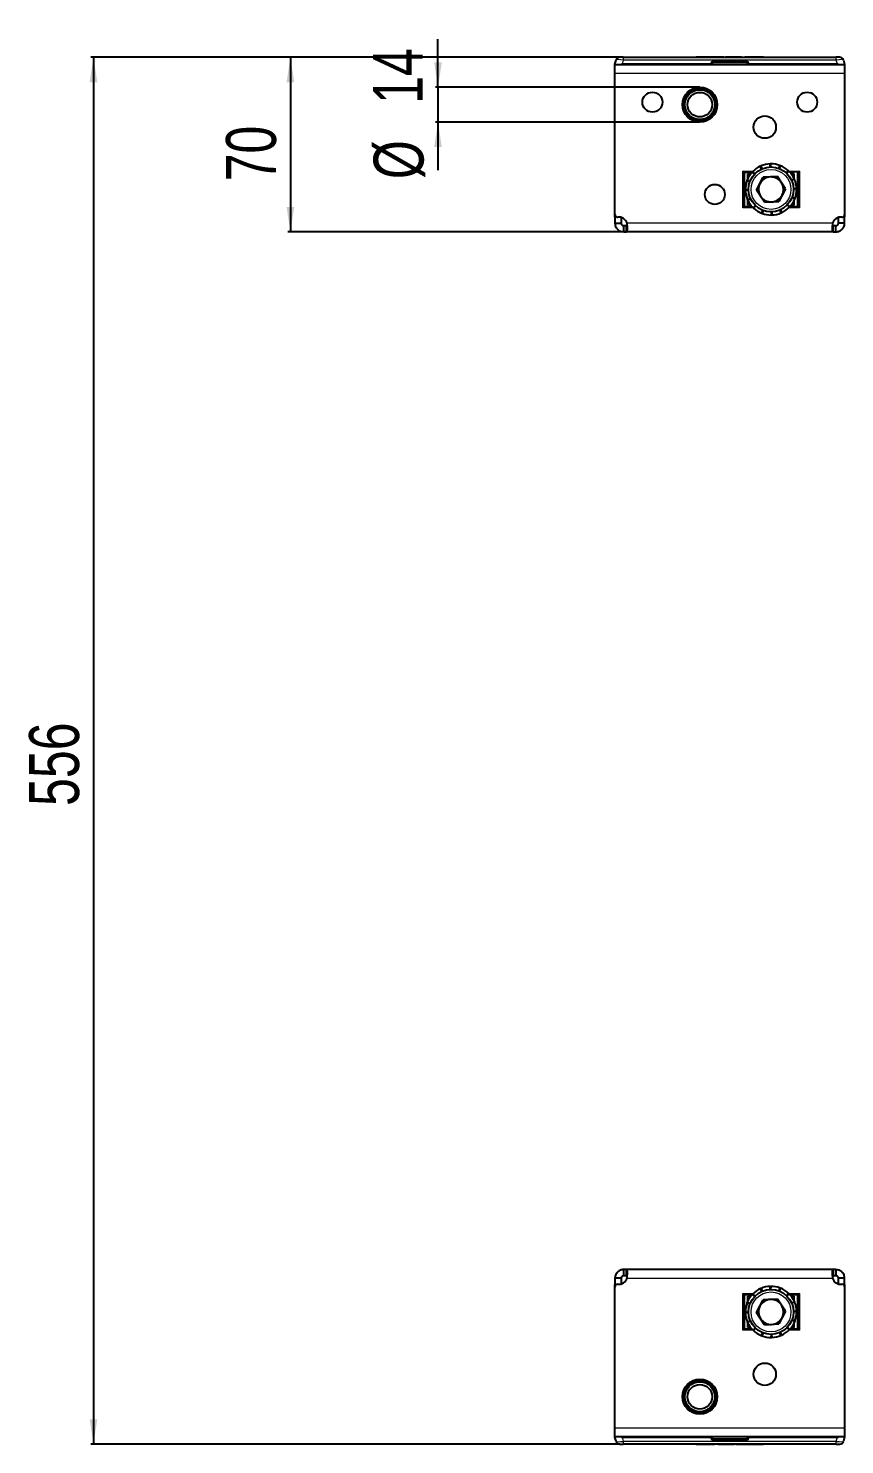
# Model space of a CAD drawing. Header units: millimetres. Extents: x -438 to 2305, y -670 to 586.
# Drawn here: x -438 to -111, y -670 to -102 of the extents above; entities that cross this region are included whole.
import ezdxf

# ---------------------------------------------------------------- set-up
doc = ezdxf.new("R2010")
doc.units = ezdxf.units.MM
doc.layers.add('FORMAT', color=7, linetype='Continuous')
doc.styles.add('SLDTEXTSTYLE0', font='TXT', dxfattribs={"width": 0.75})
doc.dimstyles.new('SLDDIMSTYLE0', dxfattribs={"dimtxt": 20, "dimasz": 10, "dimexe": 0, "dimexo": 0.0625, "dimgap": 5, "dimtad": 2, "dimdec": 1, "dimrnd": 1e-09, "dimzin": 12, "dimdsep": 46, "dimtxsty": 'SLDTEXTSTYLE0', "dimsah": 1, "dimcen": 0.09, "dimadec": 0, "dimazin": 3, "dimtfac": 1, "dimtofl": 0, "dimtmove": 0, "dimatfit": 3, "dimfxl": 0, "dimfrac": 2, "dimtolj": 1, "dimtzin": 12, "dimarcsym": 0})
doc.dimstyles.new('SLDDIMSTYLE1', dxfattribs={"dimtxt": 20, "dimasz": 10, "dimexe": 0, "dimexo": 0.0625, "dimgap": 5, "dimtad": 2, "dimdec": 1, "dimrnd": 1e-09, "dimzin": 12, "dimdsep": 46, "dimtxsty": 'SLDTEXTSTYLE0', "dimsah": 1, "dimcen": 0.09, "dimadec": 0, "dimazin": 3, "dimtfac": 1, "dimtmove": 0, "dimatfit": 0, "dimfxl": 0, "dimfrac": 2, "dimtolj": 1, "dimtzin": 12, "dimarcsym": 0})

# ---------------------------------------------------------------- blocks, each defined once
blk = doc.blocks.new('_D_6')
at = {"layer": 'FORMAT'}
for p, q in [((-201.53, -113.3), (-334.43, -113.3)), ((-333.43, -113.3), (-333.43, -183.3)), ((-198.84, -183.3), (-334.43, -183.3))]:
    blk.add_line(p, q, dxfattribs=at)
for points in [[(-333.43, -113.3), (-334.97, -123.3), (-331.89, -123.3)], [(-333.43, -183.3), (-331.89, -173.3), (-334.97, -173.3)]]:
    blk.add_solid(points, dxfattribs=at)
at = {"layer": 'FORMAT', "insert": (-359.21, -163.07), "char_height": 20, "attachment_point": 1, "rotation": 90, "style": 'SLDTEXTSTYLE0'}
blk.add_mtext('70', dxfattribs=at)
blk = doc.blocks.new('_D_7')
at = {"layer": 'FORMAT'}
for p, q in [((-201.53, -113.3), (-413.31, -113.3)), ((-412.31, -113.3), (-412.31, -669.3)), ((-201.53, -669.3), (-413.31, -669.3))]:
    blk.add_line(p, q, dxfattribs=at)
for points in [[(-412.31, -113.3), (-413.85, -123.3), (-410.77, -123.3)], [(-412.31, -669.3), (-410.77, -659.3), (-413.85, -659.3)]]:
    blk.add_solid(points, dxfattribs=at)
at = {"layer": 'FORMAT', "insert": (-438.09, -413.46), "char_height": 20, "attachment_point": 1, "rotation": 90, "style": 'SLDTEXTSTYLE0'}
blk.add_mtext('556', dxfattribs=at)
blk = doc.blocks.new('_D_8')
at = {"layer": 'FORMAT'}
for p, q in [((-274.31, -125.3), (-274.31, -106.07)), ((-169.43, -125.3), (-275.31, -125.3)), ((-274.31, -125.3), (-274.31, -139.3)), ((-169.43, -139.3), (-275.31, -139.3)), ((-274.31, -139.3), (-274.31, -158.53))]:
    blk.add_line(p, q, dxfattribs=at)
for points in [[(-274.31, -125.3), (-272.77, -115.3), (-275.85, -115.3)], [(-274.31, -139.3), (-275.85, -149.3), (-272.77, -149.3)]]:
    blk.add_solid(points, dxfattribs=at)
at = {"layer": 'FORMAT', "char_height": 20, "attachment_point": 1, "rotation": 90, "style": 'SLDTEXTSTYLE0'}
for s, insert in [('14', (-300.39, -131.99)), ('%%c', (-300.09, -162.16))]:
    blk.add_mtext(s, dxfattribs=dict(at, insert=insert))

msp = doc.modelspace()

# ---------------------------------------------------------------- linework, layer by layer
at = {"color": 7, "linetype": 'Continuous', "lineweight": 25}
for p, q in [((-200.07, -113.3), (-201.52, -113.3)), ((-200.07, -113.3), (-114.77, -113.3)), ((-170.85, -113.1), (-170.85, -113.3)), ((-165.19, -113.1), (-165.13, -113.1)), ((-165.13, -113.1), (-165.13, -113.3)), ((-165.13, -113.1), (-164, -113.1)), ((-164, -113.1), (-164, -113.3)), ((-164, -113.1), (-161.34, -113.1)), ((-161.34, -113.1), (-161.34, -113.3)), ((-161.34, -113.1), (-159.85, -113.1)), ((-159.85, -113.1), (-159.85, -113.3)), ((-159.04, -113.07), (-159.04, -113.3)), ((-155.57, -113.1), (-152.74, -113.1)), ((-152.74, -113.1), (-152.74, -113.3)), ((-151.6, -113.1), (-151.6, -113.3)), ((-151.34, -113.1), (-151.34, -113.3)), ((-150.11, -113.1), (-150.11, -113.3)), ((-149.67, -113.1), (-144.43, -113.1)), ((-143.99, -113.1), (-143.99, -113.3)), ((-113.32, -113.3), (-114.77, -113.3)), ((-203.42, -116.1), (-202.97, -114.41)), ((-203.42, -116.3), (-203.42, -116.1)), ((-203.42, -119.8), (-203.42, -116.3)), ((-111.42, -116.3), (-203.42, -116.3)), ((-164.92, -116.1), (-200.52, -116.1)), ((-164.92, -115.6), (-164.92, -116.1)), ((-164.92, -116.3), (-164.92, -116.1)), ((-150.42, -115.1), (-164.42, -115.1)), ((-149.92, -116.1), (-149.92, -115.6)), ((-114.32, -116.1), (-149.92, -116.1)), ((-149.92, -116.3), (-149.92, -116.1)), ((-111.87, -114.41), (-111.42, -116.1)), ((-111.42, -116.1), (-111.42, -116.3)), ((-111.42, -116.3), (-111.42, -119.8)), ((-203.42, -176.4), (-203.42, -119.8)), ((-111.42, -119.8), (-111.42, -176.4)), ((-151.92, -159.3), (-152.27, -158.95)), ((-144.68, -158.12), (-145.2, -156.98)), ((-144.97, -156.88), (-144.57, -158.07)), ((-141.26, -157.3), (-141.31, -156.05)), ((-141.06, -156.05), (-141.14, -157.3)), ((-137.8, -157.86), (-137.36, -156.68)), ((-137.13, -156.77), (-137.68, -157.9)), ((-134.8, -159.69), (-133.96, -158.78)), ((-133.77, -158.95), (-134.71, -159.78)), ((-129.57, -158.95), (-129.92, -159.3)), ((-151.92, -159.3), (-151.92, -173.3)), ((-148.41, -159.3), (-151.92, -159.3)), ((-151.57, -159.65), (-151.92, -159.3)), ((-149.36, -163.17), (-150.53, -162.74)), ((-150.44, -162.5), (-149.32, -163.05)), ((-150.17, -161.88), (-150.17, -160)), ((-149.01, -160), (-150.17, -160)), ((-147.52, -160.18), (-148.44, -159.33)), ((-148.27, -159.15), (-147.44, -160.09)), ((-147.92, -159.55), (-147.92, -159.81)), ((-146.69, -166.58), (-144.05, -161.44)), ((-138.28, -161.16), (-144.05, -161.44)), ((-135.15, -166.02), (-138.28, -161.16)), ((-129.92, -159.3), (-133.43, -159.3)), ((-131.67, -160), (-132.84, -160)), ((-132.74, -162.54), (-131.61, -162.02)), ((-131.51, -162.24), (-132.69, -162.65)), ((-131.67, -161.88), (-131.67, -160)), ((-129.92, -159.3), (-129.92, -173.3)), ((-151.17, -166.44), (-149.92, -166.51)), ((-149.92, -166.64), (-151.16, -166.69)), ((-150.34, -170.35), (-149.15, -169.94)), ((-149.1, -170.06), (-150.24, -170.58)), ((-143.56, -171.43), (-146.69, -166.58)), ((-135.15, -166.02), (-137.8, -171.15)), ((-131.4, -170.09), (-132.53, -169.54)), ((-132.48, -169.42), (-131.31, -169.86)), ((-131.93, -165.95), (-130.68, -165.91)), ((-130.67, -166.16), (-131.92, -166.08)), ((-151.92, -173.3), (-152.27, -173.65)), ((-151.57, -172.95), (-151.92, -173.3)), ((-151.92, -173.3), (-148.41, -173.3)), ((-150.17, -172.6), (-150.17, -170.71)), ((-150.17, -172.6), (-149.01, -172.6)), ((-148.07, -173.64), (-147.13, -172.81)), ((-147.04, -172.9), (-147.89, -173.82)), ((-144.71, -175.82), (-144.16, -174.69)), ((-144.05, -174.74), (-144.48, -175.91)), ((-143.56, -171.43), (-137.8, -171.15)), ((-140.78, -176.55), (-140.7, -175.29)), ((-140.58, -175.29), (-140.53, -176.54)), ((-136.87, -175.71), (-137.28, -174.53)), ((-137.16, -174.47), (-136.64, -175.61)), ((-133.57, -173.44), (-134.41, -172.51)), ((-134.32, -172.41), (-133.4, -173.26)), ((-129.92, -173.3), (-133.43, -173.3)), ((-132.84, -172.6), (-131.67, -172.6)), ((-131.67, -172.6), (-131.67, -170.71)), ((-129.92, -173.3), (-130.27, -172.95)), ((-129.57, -173.65), (-129.92, -173.3)), ((-203.42, -177.29), (-203.42, -176.4)), ((-203.42, -177.29), (-203.42, -179.8)), ((-203.42, -179.8), (-200.92, -179.8)), ((-200.92, -177.51), (-200.92, -179.8)), ((-199.92, -183.3), (-199.92, -180.8)), ((-199.92, -180.8), (-198.83, -180.8)), ((-198.83, -183.3), (-198.83, -180.8)), ((-116.01, -183.3), (-116.01, -180.8)), ((-116.01, -180.8), (-114.92, -180.8)), ((-114.92, -183.3), (-114.92, -180.8)), ((-113.92, -179.8), (-113.92, -177.51)), ((-111.42, -179.8), (-113.92, -179.8)), ((-111.42, -176.4), (-111.42, -177.29)), ((-111.42, -179.8), (-111.42, -177.29)), ((-199.92, -183.3), (-198.83, -183.3)), ((-116.01, -183.3), (-198.83, -183.3)), ((-116.01, -183.3), (-114.92, -183.3)), ((-199.92, -601.8), (-199.92, -599.3)), ((-198.83, -599.3), (-199.92, -599.3)), ((-198.83, -601.8), (-199.92, -601.8)), ((-198.83, -601.8), (-198.83, -599.3)), ((-116.01, -599.3), (-198.83, -599.3)), ((-116.01, -599.3), (-116.01, -601.8)), ((-114.92, -599.3), (-116.01, -599.3)), ((-114.92, -601.8), (-116.01, -601.8)), ((-114.92, -599.3), (-114.92, -601.8)), ((-200.92, -602.8), (-203.42, -602.8)), ((-203.42, -602.8), (-203.42, -605.3)), ((-203.42, -606.2), (-203.42, -605.3)), ((-203.42, -662.8), (-203.42, -606.2)), ((-200.92, -602.8), (-200.92, -605.08)), ((-144.61, -608.09), (-145.12, -606.95)), ((-144.89, -606.85), (-144.49, -608.04)), ((-141.19, -607.3), (-141.22, -606.05)), ((-140.97, -606.05), (-141.06, -607.3)), ((-137.72, -607.88), (-137.28, -606.72)), ((-137.05, -606.81), (-137.61, -607.93)), ((-111.42, -602.8), (-113.92, -602.8)), ((-113.92, -605.08), (-113.92, -602.8)), ((-111.42, -605.3), (-111.42, -602.8)), ((-111.42, -605.3), (-111.42, -606.2)), ((-111.42, -606.2), (-111.42, -662.8)), ((-151.92, -609.3), (-152.27, -608.95)), ((-151.92, -609.3), (-151.92, -623.3)), ((-148.41, -609.3), (-151.92, -609.3)), ((-151.57, -609.65), (-151.92, -609.3)), ((-149.33, -613.1), (-150.5, -612.65)), ((-150.41, -612.42), (-149.29, -612.98)), ((-150.17, -611.88), (-150.17, -610)), ((-149.01, -610), (-150.17, -610)), ((-147.47, -610.12), (-148.38, -609.27)), ((-148.27, -609.3), (-148.35, -609.3)), ((-148.21, -609.09), (-147.38, -610.03)), ((-147.92, -609.55), (-147.92, -609.7)), ((-147.34, -609.99), (-147.92, -609.65)), ((-147.35, -610), (-147.6, -610)), ((-146.69, -616.6), (-144.07, -611.46)), ((-138.3, -611.15), (-144.07, -611.46)), ((-135.16, -615.99), (-138.3, -611.15)), ((-134.75, -609.75), (-133.89, -608.84)), ((-133.71, -609.01), (-134.66, -609.83)), ((-133.43, -609.3), (-129.92, -609.3)), ((-131.67, -610), (-132.84, -610)), ((-132.71, -612.61), (-131.57, -612.1)), ((-131.47, -612.33), (-132.66, -612.72)), ((-131.67, -611.88), (-131.67, -610)), ((-129.92, -609.3), (-130.27, -609.65)), ((-129.57, -608.95), (-129.92, -609.3)), ((-129.92, -609.3), (-129.92, -623.3)), ((-151.17, -616.35), (-149.92, -616.44)), ((-149.92, -616.56), (-151.17, -616.6)), ((-143.54, -621.44), (-146.69, -616.6)), ((-135.16, -615.99), (-137.78, -621.14)), ((-131.93, -616.03), (-130.68, -615.99)), ((-130.67, -616.24), (-131.92, -616.16)), ((-151.92, -623.3), (-152.27, -623.65)), ((-151.57, -622.95), (-151.92, -623.3)), ((-151.92, -623.3), (-148.41, -623.3)), ((-150.37, -620.27), (-149.18, -619.87)), ((-149.13, -619.98), (-150.27, -620.5)), ((-150.17, -622.6), (-150.17, -620.71)), ((-150.17, -622.6), (-149.01, -622.6)), ((-148.13, -623.58), (-147.19, -622.76)), ((-147.1, -622.85), (-147.95, -623.75)), ((-143.54, -621.44), (-137.78, -621.14)), ((-136.95, -625.75), (-137.35, -624.56)), ((-137.23, -624.51), (-136.72, -625.65)), ((-134.5, -622.61), (-133.92, -622.94)), ((-134.49, -622.6), (-134.24, -622.6)), ((-133.64, -623.51), (-134.46, -622.56)), ((-134.37, -622.47), (-133.46, -623.33)), ((-133.92, -623.05), (-133.92, -622.9)), ((-133.5, -623.3), (-133.57, -623.3)), ((-129.92, -623.3), (-133.43, -623.3)), ((-132.84, -622.6), (-131.67, -622.6)), ((-131.43, -620.17), (-132.55, -619.61)), ((-132.51, -619.49), (-131.34, -619.94)), ((-131.67, -622.6), (-131.67, -620.71)), ((-129.92, -623.3), (-130.27, -622.95)), ((-129.57, -623.65), (-129.92, -623.3)), ((-144.8, -625.79), (-144.24, -624.66)), ((-144.12, -624.71), (-144.56, -625.88)), ((-140.87, -626.55), (-140.78, -625.3)), ((-140.66, -625.29), (-140.62, -626.54)), ((-203.42, -666.3), (-203.42, -662.8)), ((-111.42, -662.8), (-111.42, -666.3)), ((-203.42, -666.5), (-203.42, -666.3)), ((-203.42, -666.3), (-111.42, -666.3)), ((-202.97, -668.18), (-203.42, -666.5)), ((-201.52, -669.3), (-200.07, -669.3)), ((-200.52, -666.5), (-164.92, -666.5)), ((-114.77, -669.3), (-200.07, -669.3)), ((-170.85, -669.5), (-170.85, -669.3)), ((-165.17, -669.5), (-170.41, -669.5)), ((-164.92, -666.3), (-164.92, -666.5)), ((-164.92, -666.5), (-164.92, -667)), ((-164.74, -669.5), (-164.74, -669.3)), ((-164.42, -667.5), (-150.42, -667.5)), ((-163.5, -669.5), (-163.5, -669.3)), ((-163.25, -669.5), (-163.25, -669.3)), ((-162.1, -669.5), (-162.1, -669.3)), ((-159.28, -669.5), (-162.1, -669.5)), ((-155.81, -669.52), (-155.81, -669.3)), ((-155, -669.5), (-155, -669.3)), ((-153.51, -669.5), (-155, -669.5)), ((-153.51, -669.5), (-153.51, -669.3)), ((-150.84, -669.5), (-153.51, -669.5)), ((-150.84, -669.5), (-150.84, -669.3)), ((-149.71, -669.5), (-150.84, -669.5)), ((-149.92, -666.3), (-149.92, -666.5)), ((-149.92, -666.5), (-114.32, -666.5)), ((-149.92, -667), (-149.92, -666.5)), ((-149.71, -669.5), (-149.71, -669.3)), ((-149.65, -669.5), (-149.71, -669.5)), ((-143.99, -669.5), (-143.99, -669.3)), ((-114.77, -669.3), (-113.32, -669.3)), ((-111.42, -666.5), (-111.87, -668.18)), ((-111.42, -666.3), (-111.42, -666.5))]:
    msp.add_line(p, q, dxfattribs=at)
at = {"color": 8, "linetype": 'Continuous', "lineweight": 18}
for p, q in [((-200.07, -113.3), (-200.07, -114.41)), ((-168.74, -113.1), (-168.74, -113.3)), ((-157.93, -113.1), (-157.93, -113.3)), ((-155.57, -113.1), (-155.57, -113.3)), ((-149.67, -113.1), (-149.67, -113.3)), ((-144.43, -113.1), (-144.43, -113.3)), ((-114.77, -114.41), (-114.77, -113.3)), ((-200.07, -114.41), (-200.52, -116.1)), ((-114.77, -114.41), (-200.07, -114.41)), ((-164.42, -115.6), (-164.92, -115.6)), ((-164.42, -115.6), (-164.42, -115.1)), ((-164.42, -115.6), (-164.42, -116.3)), ((-150.42, -115.6), (-164.42, -115.6)), ((-150.42, -115.6), (-150.42, -115.1)), ((-150.42, -116.3), (-150.42, -115.6)), ((-150.42, -115.6), (-149.92, -115.6)), ((-114.32, -116.1), (-114.77, -114.41)), ((-111.42, -119.8), (-203.42, -119.8)), ((-152.27, -173.65), (-152.27, -158.95)), ((-152.27, -158.95), (-148.07, -158.95)), ((-134.11, -158.95), (-129.57, -158.95)), ((-129.57, -158.95), (-129.57, -173.65)), ((-148.72, -159.65), (-151.57, -159.65)), ((-151.57, -159.65), (-151.57, -172.95)), ((-130.27, -172.95), (-130.27, -159.3)), ((-147.73, -173.65), (-152.27, -173.65)), ((-151.57, -172.95), (-148.72, -172.95)), ((-129.57, -173.65), (-133.78, -173.65)), ((-133.12, -172.95), (-130.27, -172.95)), ((-202.86, -177.29), (-203.42, -177.29)), ((-116.25, -179.8), (-198.59, -179.8)), ((-111.42, -177.29), (-111.98, -177.29)), ((-203.42, -605.3), (-202.86, -605.3)), ((-198.59, -602.8), (-116.25, -602.8)), ((-111.98, -605.3), (-111.42, -605.3)), ((-152.27, -608.95), (-148.07, -608.95)), ((-152.27, -623.65), (-152.27, -608.95)), ((-148.72, -609.65), (-151.57, -609.65)), ((-151.57, -609.65), (-151.57, -622.95)), ((-133.99, -608.95), (-129.57, -608.95)), ((-130.27, -609.65), (-133.12, -609.65)), ((-130.27, -622.95), (-130.27, -609.65)), ((-129.57, -608.95), (-129.57, -623.65)), ((-147.85, -623.65), (-152.27, -623.65)), ((-151.57, -622.95), (-148.72, -622.95)), ((-129.57, -623.65), (-133.78, -623.65)), ((-133.12, -622.95), (-130.27, -622.95)), ((-203.42, -662.8), (-111.42, -662.8)), ((-200.52, -666.5), (-200.07, -668.18)), ((-200.07, -668.18), (-114.77, -668.18)), ((-200.07, -668.18), (-200.07, -669.3)), ((-170.41, -669.5), (-170.41, -669.3)), ((-165.17, -669.5), (-165.17, -669.3)), ((-164.42, -667), (-164.92, -667)), ((-164.42, -666.3), (-164.42, -667)), ((-164.42, -667), (-164.42, -667.5)), ((-164.42, -667), (-150.42, -667)), ((-159.28, -669.5), (-159.28, -669.3)), ((-156.91, -669.5), (-156.91, -669.3)), ((-150.42, -667), (-150.42, -666.3)), ((-150.42, -667), (-149.92, -667)), ((-150.42, -667), (-150.42, -667.5)), ((-146.1, -669.5), (-146.1, -669.3)), ((-114.77, -668.18), (-114.32, -666.5)), ((-114.77, -669.3), (-114.77, -668.18))]:
    msp.add_line(p, q, dxfattribs=at)
at = {"color": 7, "linetype": 'Continuous', "lineweight": 25}
for centre, radius in [((-188.42, -131.3), 4), ((-169.42, -132.3), 7), ((-169.42, -132.3), 6.5), ((-169.42, -132.3), 6), ((-169.42, -132.3), 4.93), ((-126.42, -131.3), 4), ((-143.42, -141.3), 4.5), ((-140.92, -166.3), 9), ((-163.42, -168.3), 4), ((-140.92, -616.3), 9), ((-143.42, -641.3), 4.5), ((-169.42, -650.3), 7), ((-169.42, -650.3), 6.5), ((-169.42, -650.3), 6), ((-169.42, -650.3), 4.93)]:
    msp.add_circle(centre, radius, dxfattribs=at)
at = {"color": 8, "linetype": 'Continuous', "lineweight": 18}
for centre, radius in [((-169.42, -132.3), 6.25), ((-140.92, -166.3), 8), ((-140.92, -616.3), 8), ((-169.42, -650.3), 6.25)]:
    msp.add_circle(centre, radius, dxfattribs=at)
at = {"color": 7, "linetype": 'Continuous', "lineweight": 25}
for centre, radius, start, end in [((-201.52, -114.8), 1.5, 90, 165), ((-113.32, -114.8), 1.5, 15, 90), ((-164.42, -115.6), 0.5, 90, 180), ((-150.42, -115.6), 0.5, 0, 90), ((-140.92, -166.3), 10.25, 114.6828, 135.7869), ((-140.92, -166.3), 10.25, 92.1828, 113.2869), ((-140.92, -166.3), 10.25, 69.6828, 90.7869), ((-140.92, -166.3), 10.25, 47.1828, 68.2869), ((-140.92, -166.3), 10.25, 24.6828, 45.7869), ((-140.92, -166.3), 10.25, 159.6828, 180.7869), ((-140.92, -166.3), 10.25, 137.1828, 158.2869), ((-140.92, -166.3), 5, 152.7878, 212.7878), ((-140.92, -166.3), 5, 92.7878, 152.7878), ((-140.92, -166.3), 5, 32.7878, 92.7878), ((-140.92, -166.3), 5, 332.7878, 32.7878), ((-140.92, -166.3), 10.25, 2.1828, 23.2869), ((-140.92, -166.3), 10.25, 182.1828, 203.2869), ((-140.92, -166.3), 5, 212.7878, 272.7878), ((-140.92, -166.3), 5, 272.7878, 332.7878), ((-140.92, -166.3), 10.25, 317.1828, 338.2869), ((-140.92, -166.3), 10.25, 339.6828, 0.7869), ((-140.92, -166.3), 10.25, 204.6828, 225.7869), ((-140.92, -166.3), 10.25, 227.1828, 248.2869), ((-140.92, -166.3), 10.25, 249.6828, 270.7869), ((-140.92, -166.3), 10.25, 272.1828, 293.2869), ((-140.92, -166.3), 10.25, 294.6828, 315.7869), ((-202.42, -176.4), 1, 180, 276.3794), ((-201.92, -180.87), 3.5, 17.8253, 96.3794), ((-112.92, -180.87), 3.5, 83.6206, 162.1747), ((-112.42, -176.4), 1, 263.6206, 0), ((-202.42, -606.2), 1, 83.6206, 180), ((-201.92, -601.73), 3.5, 263.6206, 342.1747), ((-140.92, -616.3), 10.25, 114.1868, 135.2909), ((-140.92, -616.3), 10.25, 91.6868, 112.7909), ((-140.92, -616.3), 10.25, 69.1868, 90.2909), ((-140.92, -616.3), 10.25, 46.6868, 67.7909), ((-112.92, -601.73), 3.5, 197.8253, 276.3794), ((-112.42, -606.2), 1, 0, 96.3794), ((-140.92, -616.3), 10.25, 159.1868, 180.2909), ((-140.92, -616.3), 10.25, 136.6868, 157.7909), ((-140.92, -616.3), 5, 93.0175, 153.0175), ((-140.92, -616.3), 5, 33.0175, 93.0175), ((-140.92, -616.3), 10.25, 24.1868, 45.2909), ((-140.92, -616.3), 10.25, 1.6868, 22.7909), ((-140.92, -616.3), 10.25, 181.6868, 202.7909), ((-140.92, -616.3), 5, 153.0175, 213.0175), ((-140.92, -616.3), 5, 273.0175, 333.0175), ((-140.92, -616.3), 5, 333.0175, 33.0175), ((-140.92, -616.3), 10.25, 339.1868, 0.2909), ((-140.92, -616.3), 10.25, 204.1868, 225.2909), ((-140.92, -616.3), 10.25, 226.6868, 247.7909), ((-140.92, -616.3), 5, 213.0175, 273.0175), ((-140.92, -616.3), 10.25, 294.1868, 315.2909), ((-140.92, -616.3), 10.25, 316.6868, 337.7909), ((-140.92, -616.3), 10.25, 249.1868, 270.2909), ((-140.92, -616.3), 10.25, 271.6868, 292.7909), ((-201.52, -667.8), 1.5, 195, 270), ((-164.42, -667), 0.5, 180, 270), ((-150.42, -667), 0.5, 270, 0), ((-113.32, -667.8), 1.5, 270, 345)]:
    msp.add_arc(centre, radius, start, end, dxfattribs=at)
at = {"color": 8, "linetype": 'Continuous', "lineweight": 18}
for centre, major_axis, start_param, end_param in [((-199.97, -114.8), (3, -0.38), 1.621093, 3.124852), ((-114.88, -114.8), (3, 0.38), 0.016741, 1.520499), ((-199.97, -667.8), (3, 0.38), 3.158333, 4.662092), ((-114.88, -667.8), (3, -0.38), 4.762686, 6.266445)]:
    msp.add_ellipse(centre, major_axis=major_axis, ratio=0.123038, start_param=start_param, end_param=end_param, dxfattribs=at)
at = {"color": 7, "linetype": 'Continuous', "lineweight": 25}
for centre, major_axis, start_param, end_param in [((-203.42, -127.69), (3.1, 11.57), 0.067037, 0.253072), ((-111.42, -127.69), (-3.1, 11.57), 6.030113, 6.216148), ((-203.42, -654.91), (3.1, -11.57), 6.030113, 6.216148), ((-111.42, -654.91), (-3.1, -11.57), 0.067037, 0.253072)]:
    msp.add_ellipse(centre, major_axis=major_axis, ratio=0.250563, start_param=start_param, end_param=end_param, dxfattribs=at)
for points, knots in [([(-170.85, -113.1), (-170.48, -113.1), (-169.79, -113.1), (-169.07, -113.1), (-168.74, -113.1)], [0, 0, 0, 0, 0.5368, 1, 1, 1, 1]), ([(-168.74, -113.1), (-168.24, -113.1), (-167.3, -113.1), (-166.11, -113.1), (-165.38, -113.1), (-165.2, -113.1), (-165.19, -113.1)], [0, 0, 0, 0, 0.381983, 0.713352, 0.984017, 1, 1, 1, 1]), ([(-159.02, -113.1), (-159.02, -113.1), (-159.05, -113.1), (-158.89, -113.1), (-158.53, -113.1), (-158.14, -113.1), (-157.93, -113.1)], [0, 0, 0, 0, 0.061615, 0.333035, 0.637399, 1, 1, 1, 1]), ([(-157.93, -113.1), (-157.77, -113.1), (-157.41, -113.1), (-156.61, -113.1), (-155.98, -113.1), (-155.57, -113.1)], [0, 0, 0, 0, 0.216742, 0.489643, 1, 1, 1, 1]), ([(-151.34, -113.1), (-151.29, -113.1), (-151.18, -113.1), (-150.88, -113.1), (-150.6, -113.1), (-150.39, -113.1), (-150.33, -113.1)], [0, 0, 0, 0, 0.255277, 0.538303, 0.854078, 1, 1, 1, 1]), ([(-151.17, -113.1), (-151.05, -113.1), (-150.81, -113.1), (-150.51, -113.1), (-150.33, -113.1), (-150.33, -113.1)], [0, 0, 0, 0, 0.466249, 0.997338, 1, 1, 1, 1]), ([(-150.11, -113.1), (-150.1, -113.1), (-150.08, -113.1), (-149.97, -113.1), (-149.83, -113.1), (-149.72, -113.1), (-149.67, -113.1)], [0, 0, 0, 0, 0.285248, 0.560563, 0.777151, 1, 1, 1, 1]), ([(-144.43, -113.1), (-144.36, -113.1), (-144.24, -113.1), (-144.1, -113.1), (-144.01, -113.1), (-144, -113.1), (-143.99, -113.1)], [0, 0, 0, 0, 0.281303, 0.555629, 0.773878, 1, 1, 1, 1]), ([(-145.2, -156.98), (-145.16, -156.97), (-145.11, -156.94), (-145.03, -156.91), (-144.99, -156.89), (-144.97, -156.88)], [0, 0, 0, 0, 0.4999808, 0.7499881, 1, 1, 1, 1]), ([(-141.31, -156.05), (-141.27, -156.05), (-141.21, -156.05), (-141.12, -156.05), (-141.08, -156.05), (-141.06, -156.05)], [0, 0, 0, 0, 0.499981, 0.749988, 1, 1, 1, 1]), ([(-137.36, -156.68), (-137.32, -156.7), (-137.27, -156.72), (-137.19, -156.75), (-137.15, -156.77), (-137.13, -156.77)], [0, 0, 0, 0, 0.4999808, 0.7499881, 1, 1, 1, 1]), ([(-133.96, -158.78), (-133.92, -158.81), (-133.88, -158.85), (-133.82, -158.91), (-133.79, -158.94), (-133.77, -158.95)], [0, 0, 0, 0, 0.499981, 0.749988, 1, 1, 1, 1]), ([(-150.53, -162.74), (-150.52, -162.7), (-150.5, -162.64), (-150.47, -162.56), (-150.45, -162.52), (-150.44, -162.5)], [0, 0, 0, 0, 0.4999808, 0.7499881, 1, 1, 1, 1]), ([(-148.44, -159.33), (-148.41, -159.3), (-148.37, -159.25), (-148.31, -159.19), (-148.28, -159.16), (-148.27, -159.15)], [0, 0, 0, 0, 0.499981, 0.749988, 1, 1, 1, 1]), ([(-131.61, -162.02), (-131.59, -162.05), (-131.57, -162.11), (-131.53, -162.19), (-131.51, -162.23), (-131.51, -162.24)], [0, 0, 0, 0, 0.499981, 0.749988, 1, 1, 1, 1]), ([(-151.16, -166.69), (-151.17, -166.65), (-151.17, -166.58), (-151.17, -166.5), (-151.17, -166.46), (-151.17, -166.44)], [0, 0, 0, 0, 0.499981, 0.749988, 1, 1, 1, 1]), ([(-131.31, -169.86), (-131.32, -169.89), (-131.35, -169.95), (-131.38, -170.03), (-131.39, -170.07), (-131.4, -170.09)], [0, 0, 0, 0, 0.499981, 0.749988, 1, 1, 1, 1]), ([(-130.68, -165.91), (-130.68, -165.95), (-130.68, -166.01), (-130.67, -166.09), (-130.67, -166.14), (-130.67, -166.16)], [0, 0, 0, 0, 0.499981, 0.749988, 1, 1, 1, 1]), ([(-150.24, -170.58), (-150.25, -170.54), (-150.28, -170.48), (-150.31, -170.41), (-150.33, -170.37), (-150.34, -170.35)], [0, 0, 0, 0, 0.4999808, 0.7499881, 1, 1, 1, 1]), ([(-147.89, -173.82), (-147.92, -173.79), (-147.96, -173.74), (-148.02, -173.69), (-148.05, -173.66), (-148.07, -173.64)], [0, 0, 0, 0, 0.499981, 0.749988, 1, 1, 1, 1]), ([(-144.48, -175.91), (-144.52, -175.89), (-144.58, -175.87), (-144.66, -175.84), (-144.69, -175.83), (-144.71, -175.82)], [0, 0, 0, 0, 0.4999808, 0.7499881, 1, 1, 1, 1]), ([(-136.64, -175.61), (-136.68, -175.63), (-136.74, -175.65), (-136.81, -175.69), (-136.85, -175.7), (-136.87, -175.71)], [0, 0, 0, 0, 0.499981, 0.749988, 1, 1, 1, 1]), ([(-133.4, -173.26), (-133.43, -173.29), (-133.47, -173.34), (-133.53, -173.4), (-133.56, -173.43), (-133.57, -173.44)], [0, 0, 0, 0, 0.499981, 0.749988, 1, 1, 1, 1]), ([(-203.42, -179.8), (-203.4, -180.11), (-203.35, -180.7), (-202.95, -181.65), (-202.24, -182.52), (-201.14, -183.17), (-200.34, -183.25), (-199.92, -183.3)], [0, 0, 0, 0, 0.17084, 0.319217, 0.548103, 0.767822, 1, 1, 1, 1]), ([(-200.92, -179.8), (-200.91, -179.89), (-200.9, -180.05), (-200.81, -180.28), (-200.69, -180.44), (-200.56, -180.57), (-200.42, -180.67), (-200.2, -180.77), (-200.04, -180.79), (-199.92, -180.8)], [0, 0, 0, 0, 0.154359, 0.287283, 0.400435, 0.496544, 0.604314, 0.723151, 1, 1, 1, 1]), ([(-198.83, -183.3), (-198.78, -183.28), (-198.68, -183.25), (-198.54, -182.96), (-198.43, -182.5), (-198.42, -181.87), (-198.44, -181.26), (-198.49, -180.55), (-198.56, -180.05), (-198.59, -179.8)], [0, 0, 0, 0, 0.144067, 0.271276, 0.474907, 0.597997, 0.726338, 0.860245, 1, 1, 1, 1]), ([(-140.53, -176.54), (-140.57, -176.54), (-140.64, -176.54), (-140.72, -176.54), (-140.76, -176.55), (-140.78, -176.55)], [0, 0, 0, 0, 0.499981, 0.749988, 1, 1, 1, 1]), ([(-116.25, -179.8), (-116.28, -180.09), (-116.34, -180.64), (-116.41, -181.55), (-116.43, -182.43), (-116.29, -183.15), (-116.11, -183.25), (-116.01, -183.3)], [0, 0, 0, 0, 0.16069, 0.301312, 0.521951, 0.753573, 1, 1, 1, 1]), ([(-114.92, -180.8), (-114.79, -180.78), (-114.58, -180.76), (-114.31, -180.6), (-114.13, -180.43), (-114.02, -180.24), (-113.94, -180.03), (-113.93, -179.88), (-113.92, -179.8)], [0, 0, 0, 0, 0.296302, 0.497469, 0.615497, 0.73607, 0.863114, 1, 1, 1, 1]), ([(-114.92, -183.3), (-114.47, -183.25), (-113.66, -183.16), (-112.75, -182.59), (-112.16, -181.99), (-111.76, -181.36), (-111.48, -180.61), (-111.44, -180.07), (-111.42, -179.8)], [0, 0, 0, 0, 0.254149, 0.448213, 0.574908, 0.708872, 0.850468, 1, 1, 1, 1]), ([(-199.92, -599.3), (-200.38, -599.35), (-201.18, -599.44), (-202.09, -600.01), (-202.68, -600.61), (-203.08, -601.24), (-203.37, -601.98), (-203.4, -602.52), (-203.42, -602.8)], [0, 0, 0, 0, 0.2541487, 0.4482127, 0.5749082, 0.7088724, 0.8504677, 1, 1, 1, 1]), ([(-199.92, -601.8), (-200.05, -601.81), (-200.26, -601.83), (-200.53, -601.99), (-200.71, -602.17), (-200.83, -602.35), (-200.91, -602.57), (-200.92, -602.72), (-200.92, -602.8)], [0, 0, 0, 0, 0.296302, 0.497469, 0.615497, 0.73607, 0.863114, 1, 1, 1, 1]), ([(-198.59, -602.8), (-198.56, -602.5), (-198.5, -601.95), (-198.43, -601.05), (-198.41, -600.17), (-198.55, -599.44), (-198.74, -599.35), (-198.83, -599.3)], [0, 0, 0, 0, 0.16069, 0.301312, 0.521951, 0.753573, 1, 1, 1, 1]), ([(-116.01, -599.3), (-116.06, -599.31), (-116.16, -599.35), (-116.31, -599.63), (-116.41, -600.09), (-116.43, -600.72), (-116.41, -601.33), (-116.35, -602.04), (-116.29, -602.54), (-116.25, -602.8)], [0, 0, 0, 0, 0.144067, 0.271276, 0.474907, 0.597997, 0.726338, 0.860245, 1, 1, 1, 1]), ([(-111.42, -602.8), (-111.45, -602.48), (-111.49, -601.89), (-111.89, -600.94), (-112.6, -600.08), (-113.7, -599.42), (-114.51, -599.34), (-114.92, -599.3)], [0, 0, 0, 0, 0.17084, 0.319217, 0.548103, 0.767822, 1, 1, 1, 1]), ([(-113.92, -602.8), (-113.93, -602.71), (-113.94, -602.54), (-114.03, -602.32), (-114.15, -602.15), (-114.28, -602.02), (-114.42, -601.93), (-114.64, -601.82), (-114.81, -601.81), (-114.92, -601.8)], [0, 0, 0, 0, 0.1543587, 0.2872828, 0.4004353, 0.4965437, 0.6043139, 0.7231511, 1, 1, 1, 1]), ([(-145.12, -606.95), (-145.08, -606.93), (-145.03, -606.9), (-144.95, -606.87), (-144.91, -606.86), (-144.89, -606.85)], [0, 0, 0, 0, 0.499981, 0.749988, 1, 1, 1, 1]), ([(-141.22, -606.05), (-141.18, -606.05), (-141.12, -606.05), (-141.04, -606.05), (-140.99, -606.05), (-140.97, -606.05)], [0, 0, 0, 0, 0.499981, 0.749988, 1, 1, 1, 1]), ([(-137.28, -606.72), (-137.24, -606.73), (-137.18, -606.75), (-137.11, -606.78), (-137.07, -606.8), (-137.05, -606.81)], [0, 0, 0, 0, 0.499981, 0.749988, 1, 1, 1, 1]), ([(-150.5, -612.65), (-150.49, -612.62), (-150.47, -612.56), (-150.43, -612.48), (-150.42, -612.44), (-150.41, -612.42)], [0, 0, 0, 0, 0.499981, 0.749988, 1, 1, 1, 1]), ([(-148.38, -609.27), (-148.35, -609.24), (-148.31, -609.19), (-148.25, -609.13), (-148.22, -609.1), (-148.21, -609.09)], [0, 0, 0, 0, 0.4999808, 0.7499881, 1, 1, 1, 1]), ([(-133.89, -608.84), (-133.86, -608.87), (-133.81, -608.91), (-133.76, -608.97), (-133.73, -609), (-133.71, -609.01)], [0, 0, 0, 0, 0.499981, 0.749988, 1, 1, 1, 1]), ([(-131.57, -612.1), (-131.55, -612.14), (-131.53, -612.19), (-131.5, -612.27), (-131.48, -612.31), (-131.47, -612.33)], [0, 0, 0, 0, 0.499981, 0.749988, 1, 1, 1, 1]), ([(-151.17, -616.6), (-151.17, -616.56), (-151.17, -616.49), (-151.17, -616.41), (-151.17, -616.37), (-151.17, -616.35)], [0, 0, 0, 0, 0.499981, 0.749988, 1, 1, 1, 1]), ([(-130.68, -615.99), (-130.67, -616.04), (-130.67, -616.1), (-130.67, -616.18), (-130.67, -616.22), (-130.67, -616.24)], [0, 0, 0, 0, 0.499981, 0.749988, 1, 1, 1, 1]), ([(-150.27, -620.5), (-150.29, -620.46), (-150.31, -620.4), (-150.35, -620.32), (-150.36, -620.29), (-150.37, -620.27)], [0, 0, 0, 0, 0.4999808, 0.7499881, 1, 1, 1, 1]), ([(-147.95, -623.75), (-147.98, -623.73), (-148.03, -623.68), (-148.09, -623.63), (-148.12, -623.6), (-148.13, -623.58)], [0, 0, 0, 0, 0.499981, 0.749988, 1, 1, 1, 1]), ([(-133.46, -623.33), (-133.49, -623.36), (-133.54, -623.4), (-133.59, -623.46), (-133.62, -623.49), (-133.64, -623.51)], [0, 0, 0, 0, 0.499981, 0.749988, 1, 1, 1, 1]), ([(-131.34, -619.94), (-131.36, -619.98), (-131.38, -620.04), (-131.41, -620.11), (-131.42, -620.15), (-131.43, -620.17)], [0, 0, 0, 0, 0.499981, 0.749988, 1, 1, 1, 1]), ([(-144.56, -625.88), (-144.6, -625.86), (-144.66, -625.84), (-144.74, -625.81), (-144.78, -625.79), (-144.8, -625.79)], [0, 0, 0, 0, 0.499981, 0.749988, 1, 1, 1, 1]), ([(-140.62, -626.54), (-140.66, -626.54), (-140.72, -626.54), (-140.81, -626.55), (-140.85, -626.55), (-140.87, -626.55)], [0, 0, 0, 0, 0.499981, 0.749988, 1, 1, 1, 1]), ([(-136.72, -625.65), (-136.76, -625.66), (-136.82, -625.69), (-136.89, -625.72), (-136.93, -625.74), (-136.95, -625.75)], [0, 0, 0, 0, 0.499981, 0.749988, 1, 1, 1, 1]), ([(-170.41, -669.5), (-170.48, -669.5), (-170.61, -669.5), (-170.75, -669.5), (-170.83, -669.5), (-170.84, -669.5), (-170.85, -669.5)], [0, 0, 0, 0, 0.281303, 0.555629, 0.773878, 1, 1, 1, 1]), ([(-164.74, -669.5), (-164.74, -669.5), (-164.76, -669.5), (-164.88, -669.5), (-165.02, -669.5), (-165.12, -669.5), (-165.17, -669.5)], [0, 0, 0, 0, 0.285248, 0.560563, 0.777151, 1, 1, 1, 1]), ([(-163.5, -669.5), (-163.55, -669.5), (-163.66, -669.5), (-163.96, -669.5), (-164.24, -669.5), (-164.45, -669.5), (-164.51, -669.5)], [0, 0, 0, 0, 0.255277, 0.538303, 0.854078, 1, 1, 1, 1]), ([(-163.68, -669.5), (-163.79, -669.5), (-164.03, -669.5), (-164.34, -669.5), (-164.51, -669.5), (-164.51, -669.5)], [0, 0, 0, 0, 0.466249, 0.997338, 1, 1, 1, 1]), ([(-156.91, -669.5), (-157.07, -669.5), (-157.43, -669.5), (-158.23, -669.5), (-158.86, -669.5), (-159.28, -669.5)], [0, 0, 0, 0, 0.216742, 0.489643, 1, 1, 1, 1]), ([(-155.82, -669.5), (-155.82, -669.5), (-155.79, -669.5), (-155.95, -669.5), (-156.32, -669.5), (-156.7, -669.5), (-156.91, -669.5)], [0, 0, 0, 0, 0.061615, 0.333035, 0.637399, 1, 1, 1, 1]), ([(-146.1, -669.5), (-146.61, -669.5), (-147.54, -669.5), (-148.73, -669.5), (-149.46, -669.5), (-149.64, -669.5), (-149.65, -669.5)], [0, 0, 0, 0, 0.381983, 0.713352, 0.984017, 1, 1, 1, 1]), ([(-143.99, -669.5), (-144.36, -669.5), (-145.05, -669.5), (-145.77, -669.5), (-146.1, -669.5)], [0, 0, 0, 0, 0.5368, 1, 1, 1, 1])]:
    msp.add_open_spline(points, degree=3, knots=knots, dxfattribs=at)
at = {"color": 8, "linetype": 'Continuous', "lineweight": 18}
for points, knots in [([(-147.92, -159.55), (-147.92, -159.55), (-147.93, -159.55), (-147.95, -159.56), (-147.98, -159.57), (-148.03, -159.6), (-148.09, -159.62), (-148.17, -159.64), (-148.23, -159.64), (-148.27, -159.65)], [0, 0, 0, 0, 0.114765, 0.239215, 0.374136, 0.520145, 0.663765, 0.791408, 1, 1, 1, 1]), ([(-133.57, -172.95), (-133.61, -172.95), (-133.67, -172.95), (-133.75, -172.97), (-133.81, -173), (-133.86, -173.02), (-133.9, -173.03), (-133.92, -173.04), (-133.92, -173.05), (-133.92, -173.05)], [0, 0, 0, 0, 0.208592, 0.336235, 0.479855, 0.625864, 0.760785, 0.885235, 1, 1, 1, 1]), ([(-147.92, -609.55), (-147.92, -609.55), (-147.93, -609.55), (-147.95, -609.56), (-147.98, -609.57), (-148.01, -609.59), (-148.03, -609.6)], [0, 0, 0, 0, 0.223996, 0.466894, 0.730231, 1, 1, 1, 1]), ([(-133.81, -623), (-133.83, -623.01), (-133.86, -623.02), (-133.9, -623.03), (-133.92, -623.04), (-133.92, -623.05), (-133.92, -623.05)], [0, 0, 0, 0, 0.269769, 0.533106, 0.776004, 1, 1, 1, 1])]:
    msp.add_open_spline(points, degree=3, knots=knots, dxfattribs=at)

# ---------------------------------------------------------------- dimensions: what is measured, and where the dimension line sits
at = {"layer": 'FORMAT'}
dim = msp.add_linear_dim(base=(-274.31, -139.3), p1=(-169.42, -125.3), p2=(-169.42, -139.3), angle=90, text='%%c<>', dimstyle='SLDDIMSTYLE1', dxfattribs=at)
dim.commit()
dim.dimension.update_dxf_attribs({"geometry": '_D_8', "text_midpoint": (-274.31, -132.3), "dimtype": 160})
for base, p2, picture, middle in [((-412.31, -669.3), (-201.52, -669.3), '_D_7', (-412.31, -391.3)), ((-333.43, -183.3), (-198.83, -183.3), '_D_6', (-333.43, -148.3))]:
    dim = msp.add_linear_dim(base=base, p1=(-201.52, -113.3), p2=p2, angle=90, dimstyle='SLDDIMSTYLE0', dxfattribs=at)
    dim.commit()
    dim.dimension.update_dxf_attribs({"geometry": picture, "text_midpoint": middle, "dimtype": 160})

doc.saveas('drawing.dxf')
